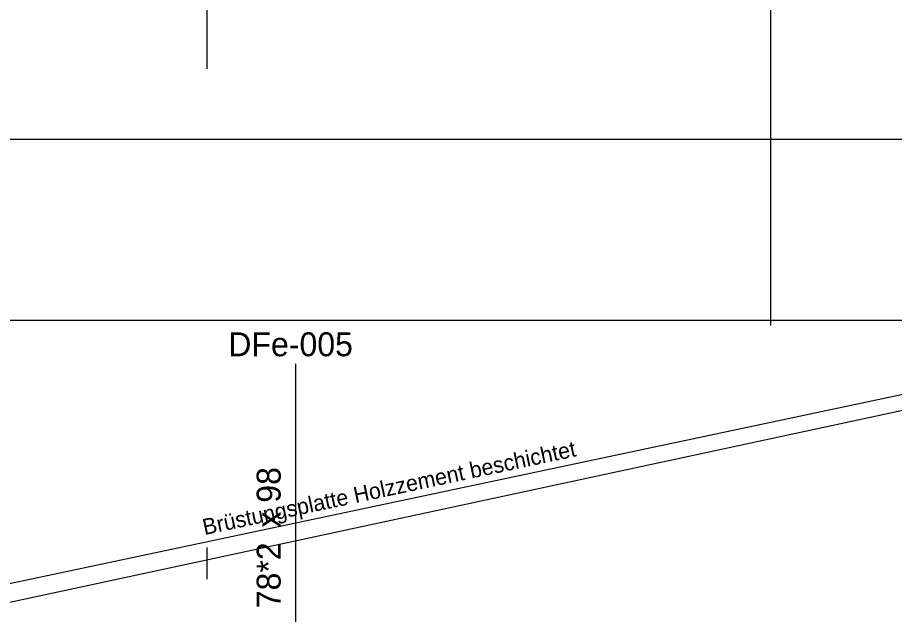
# Model space of a CAD drawing. Header units: metres. Extents: x -3 to 171, y -23 to 41.
# Drawn here: x 0.642 to 3.388, y 0.095 to 1.966 of the extents above; entities that cross this region are included whole.
import ezdxf

# ---------------------------------------------------------------- set-up
doc = ezdxf.new("R2010")
doc.units = ezdxf.units.M
doc.header["$MEASUREMENT"] = 0
doc.linetypes.add('Achse', pattern=[0.004, 0.002, -0.001, 0, -0.001])
doc.linetypes.add('Schnittlinie', pattern=[0.006, 0.003, -0.0015, 0, -0.0015])
for name, color, linetype in [('6._Dach PP STG1_1_000 Achsraster', 7, 'Continuous'), ('6._Dach PP STG1_1_165 Fassadengestaltung Bänder', 7, 'Continuous'), ('6._Dach PP STG1_1_325 Dachfenster', 7, 'Continuous'), ('6._Dach PP STG1_1_851 Marker Schnitt', 7, 'Continuous'), ('6._Dach PP STG1_1_945 Einreichplan Beschriftung', 7, 'Continuous'), ('6._Dach PP STG1_1_950 Polierplan Bemaßung', 7, 'Continuous')]:
    doc.layers.add(name, color=color, linetype=linetype)
doc.styles.add('ERSTELLTER_STIL_2', font='')
doc.styles.get('ERSTELLTER_STIL_2').set_extended_font_data('Eurostile')

msp = doc.modelspace()

# ---------------------------------------------------------------- linework, layer by layer
at = {"layer": '6._Dach PP STG1_1_000 Achsraster', "color": 5, "linetype": 'Achse', "lineweight": 0, "ltscale": 1000}
msp.add_line((3, 3), (3, -22.5231), dxfattribs=at)
at = {"layer": '6._Dach PP STG1_1_165 Fassadengestaltung Bänder', "color": 7, "linetype": 'Continuous', "lineweight": 13, "ltscale": 1000, "flags": 128}
msp.add_lwpolyline([(0, 0), (0, 0.0617), (3.72, 0.85), (5.89, 0.85), (13.09, 0.85), (15.2152, 0.85), (18.985, 0.0511), (18.985, 0), (18.935, 0), (18.935, 0.0074), (15.21, 0.8), (3.72, 0.8)], close=True, dxfattribs=at)
at = {"layer": '6._Dach PP STG1_1_325 Dachfenster', "color": 7, "linetype": 'Continuous', "lineweight": 13, "ltscale": 1000}
msp.add_line((1.5119, 0.8803), (1.5119, -1.0503), dxfattribs=at)
at = {"layer": '6._Dach PP STG1_1_851 Marker Schnitt', "color": 7, "linetype": 'Schnittlinie', "lineweight": 13, "ltscale": 1000}
msp.add_line((1.235, 4.805), (1.235, -18.6375), dxfattribs=at)
at = {"layer": '6._Dach PP STG1_1_950 Polierplan Bemaßung', "color": 7, "linetype": 'Continuous', "lineweight": 13, "ltscale": 1000}
msp.add_line((-0.0465, 1.5846), (8.615, 1.5846), dxfattribs=at)
at = {"layer": '6._Dach PP STG1_1_950 Polierplan Bemaßung', "color": 1, "linetype": 'Continuous', "lineweight": 13, "ltscale": 1000, "true_color": 0xfb0106}
msp.add_line((0, 1.0169), (18.985, 1.0169), dxfattribs=at)

# ---------------------------------------------------------------- texts
at = {"layer": '6._Dach PP STG1_1_325 Dachfenster', "color": 7, "linetype": 'Continuous', "lineweight": 13, "insert": (1.3018, 0.903), "char_height": 0.075, "attachment_point": 7, "style": 'ERSTELLTER_STIL_2'}
msp.add_mtext('\\A1;{\\pql;\\pt0;\\fEurostile|b0|i0|c0|p0;\\W1.000000;DFe-005\\fEurostile|b0|i0|c0|p0;\\W1.000000;\\fEurostile|b0|i0|c0|p0;\\W1.000000;\\fEurostile|b0|i0|c0|p0;\\W1.000000;}', dxfattribs=at)
at = {"layer": '6._Dach PP STG1_1_325 Dachfenster', "color": 7, "linetype": 'Continuous', "lineweight": 13, "insert": (1.4876, 0.1144), "char_height": 0.075, "attachment_point": 7, "rotation": 90, "style": 'ERSTELLTER_STIL_2'}
msp.add_mtext('\\A1;{\\pql;\\pt0;\\fEurostile|b0|i0|c0|p0;\\W1.000000;78*2\\fEurostile|b0|i0|c0|p0;\\W1.000000;\\A1{\\H.66x;\\S^  ;}\\fEurostile|b0|i0|c0|p0;\\W1.000000; x 98\\fEurostile|b0|i0|c0|p0;\\W1.000000;\\A1{\\H.66x;\\S^  ;}}', dxfattribs=at)
at = {"layer": '6._Dach PP STG1_1_945 Einreichplan Beschriftung', "color": 7, "linetype": 'Continuous', "lineweight": 13, "insert": (1.2302, 0.3288), "char_height": 0.05, "attachment_point": 7, "rotation": 11.9651, "style": 'ERSTELLTER_STIL_2'}
msp.add_mtext('\\A1;{\\pql;\\fEurostile|b0|i0|c0|p0;\\W1.000000;Brüstungsplatte Holzzement beschichtet}', dxfattribs=at)

doc.saveas('drawing.dxf')
